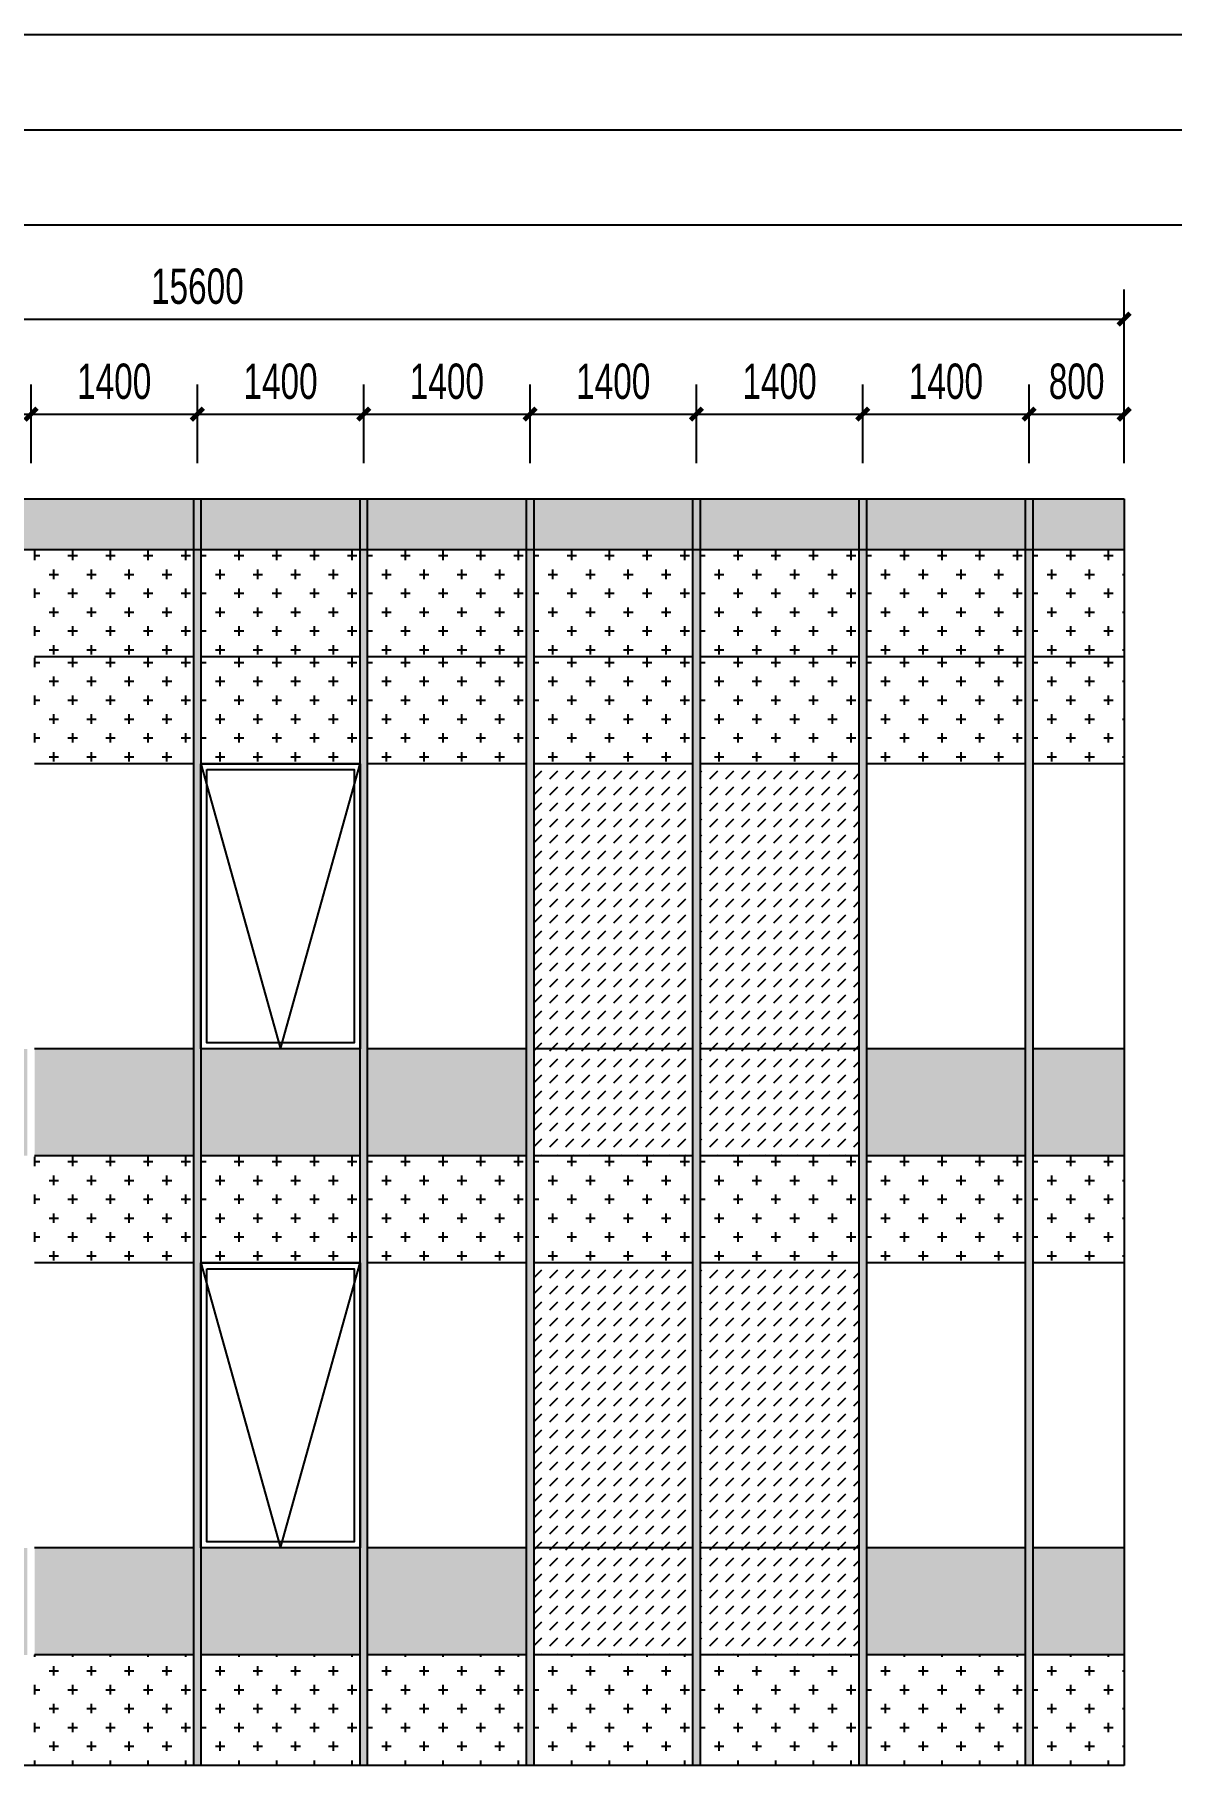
# Model space of a CAD drawing. Extents: x -3 to 440502, y -49243 to 59402.
# Drawn here: x 415027 to 424594, y 25262 to 39828 of the extents above; entities that cross this region are included whole.
import ezdxf

# ---------------------------------------------------------------- set-up
doc = ezdxf.new("R2010")
doc.units = 0
doc.header["$LTSCALE"] = 1000
doc.header["$MEASUREMENT"] = 0
for name, color, linetype in [('01-标注_尺寸', 124, 'Continuous'), ('05-填充_156', 156, 'Continuous'), ('05-填充_18', 18, 'Continuous'), ('05-填充_天正', 26, 'Continuous'), ('A-0-图名图例', 2, 'Continuous'), ('A-C_窗', 140, 'Continuous'), ('D_铝板', 181, 'Continuous'), ('E-立面', 255, 'Continuous')]:
    doc.layers.add(name, color=color, linetype=linetype)
doc.styles.add('_TCH_DIM_T3', font='ros.shx', dxfattribs={"width": 0.705882, "bigfont": 'jd.shx'})
doc.dimstyles.new('_TCH_ARCH&&100', dxfattribs={"dimtxt": 297.5, "dimasz": 100, "dimexe": 250, "dimexo": 300, "dimgap": 126.25, "dimtad": 1, "dimdec": 0, "dimzin": 0, "dimdsep": 46, "dimtxsty": '_TCH_DIM_T3', "dimblk": 'ARCHTICK', "dimcen": 0.09, "dimclrt": 7, "dimazin": 2, "dimtfac": 1, "dimtdec": 0, "dimtix": 1, "dimtmove": 2, "dimatfit": 3, "dimfxl": 0, "dimtolj": 1, "dimtzin": 0, "dimarcsym": 0})
pattern_1 = [(45, (431081.58, 60348.03), (4e-14, 134.70384), [95.25, -95.25])]
pattern_2 = [(45, (431081.58, 64548.03), (4e-14, 134.70384), [95.25, -95.25])]

# ---------------------------------------------------------------- blocks, each defined once
blk = doc.blocks.new('*U92')
for p, q in [((0, 1600), (29903, 1600)), ((0, 800), (29903, 800)), ((0, 0), (29903, 0))]:
    blk.add_line(p, q)
blk = doc.blocks.new('A$C2DDF4F07')
at = {"layer": 'A-C_窗'}
for points in [[(0, 2400), (1340, 2400), (1340, 0), (0, 0)], [(50, 2350), (1290, 2350), (1290, 50), (50, 50)]]:
    blk.add_lwpolyline(points, close=True, dxfattribs=at)
blk.add_lwpolyline([(0, 2400), (670, 0), (1340, 2400)], dxfattribs=at)
blk = doc.blocks.new('*U22')
at = {"layer": '05-填充_18'}
h = blk.add_hatch(color=256, dxfattribs=at)
h.dxf.hatch_style = 1
h.paths.add_polyline_path([(60, -10350), (0, -10350), (0, 310), (60, 310)])
blk.add_lwpolyline([(60, -10350), (0, -10350), (0, 310), (60, 310)], close=True)
blk = doc.blocks.new('_ArchTick')
at = {"color": 0, "linetype": 'ByBlock', "const_width": 0.4}
blk.add_lwpolyline([(-0.5, -0.5), (0.5, 0.5)], dxfattribs=at)
blk = doc.blocks.new('*D972')
at = {"layer": '01-标注_尺寸', "color": 0, "lineweight": -2, "transparency": 16777216}
for p, q in [((413597, 36222), (413597, 36884)), ((414997, 36222), (414997, 36884)), ((413597, 36634), (414997, 36634))]:
    blk.add_line(p, q, dxfattribs=at)
at = {"layer": 'Defpoints', "color": 0, "transparency": 16777216}
for p in [(414997, 36634), (413597, 35922), (414997, 35922)]:
    blk.add_point(p, dxfattribs=at)
at = {"layer": '01-标注_尺寸', "color": 0, "lineweight": -2, "transparency": 16777216, "xscale": 100, "yscale": 100, "zscale": 100, "rotation": 180}
blk.add_blockref('_ArchTick', (413597, 36634), dxfattribs=at)
at = {"layer": '01-标注_尺寸', "color": 0, "lineweight": -2, "transparency": 16777216, "xscale": 100, "yscale": 100, "zscale": 100}
blk.add_blockref('_ArchTick', (414997, 36634), dxfattribs=at)
at = {"layer": '01-标注_尺寸', "color": 7, "transparency": 16777216, "insert": (414297, 36909), "char_height": 297.5, "attachment_point": 5, "style": '_TCH_DIM_T3'}
blk.add_mtext('\\A1;1400', dxfattribs=at)
blk = doc.blocks.new('*D973')
at = {"layer": '01-标注_尺寸', "color": 0, "lineweight": -2, "transparency": 16777216}
for p, q in [((414997, 36222), (414997, 36884)), ((416397, 36222), (416397, 36884)), ((414997, 36634), (416397, 36634))]:
    blk.add_line(p, q, dxfattribs=at)
at = {"layer": 'Defpoints', "color": 0, "transparency": 16777216}
for p in [(416397, 36634), (414997, 35922), (416397, 35922)]:
    blk.add_point(p, dxfattribs=at)
at = {"layer": '01-标注_尺寸', "color": 0, "lineweight": -2, "transparency": 16777216, "xscale": 100, "yscale": 100, "zscale": 100, "rotation": 180}
blk.add_blockref('_ArchTick', (414997, 36634), dxfattribs=at)
at = {"layer": '01-标注_尺寸', "color": 0, "lineweight": -2, "transparency": 16777216, "xscale": 100, "yscale": 100, "zscale": 100}
blk.add_blockref('_ArchTick', (416397, 36634), dxfattribs=at)
at = {"layer": '01-标注_尺寸', "color": 7, "transparency": 16777216, "insert": (415697, 36909), "char_height": 297.5, "attachment_point": 5, "style": '_TCH_DIM_T3'}
blk.add_mtext('\\A1;1400', dxfattribs=at)
blk = doc.blocks.new('*D974')
at = {"layer": '01-标注_尺寸', "color": 0, "lineweight": -2, "transparency": 16777216}
for p, q in [((416397, 36222), (416397, 36884)), ((417797, 36222), (417797, 36884)), ((416397, 36634), (417797, 36634))]:
    blk.add_line(p, q, dxfattribs=at)
at = {"layer": 'Defpoints', "color": 0, "transparency": 16777216}
for p in [(417797, 36634), (416397, 35922), (417797, 35922)]:
    blk.add_point(p, dxfattribs=at)
at = {"layer": '01-标注_尺寸', "color": 0, "lineweight": -2, "transparency": 16777216, "xscale": 100, "yscale": 100, "zscale": 100, "rotation": 180}
blk.add_blockref('_ArchTick', (416397, 36634), dxfattribs=at)
at = {"layer": '01-标注_尺寸', "color": 0, "lineweight": -2, "transparency": 16777216, "xscale": 100, "yscale": 100, "zscale": 100}
blk.add_blockref('_ArchTick', (417797, 36634), dxfattribs=at)
at = {"layer": '01-标注_尺寸', "color": 7, "transparency": 16777216, "insert": (417097, 36909), "char_height": 297.5, "attachment_point": 5, "style": '_TCH_DIM_T3'}
blk.add_mtext('\\A1;1400', dxfattribs=at)
blk = doc.blocks.new('*D975')
at = {"layer": '01-标注_尺寸', "color": 0, "lineweight": -2, "transparency": 16777216}
for p, q in [((417797, 36222), (417797, 36884)), ((419197, 36222), (419197, 36884)), ((417797, 36634), (419197, 36634))]:
    blk.add_line(p, q, dxfattribs=at)
at = {"layer": 'Defpoints', "color": 0, "transparency": 16777216}
for p in [(419197, 36634), (417797, 35922), (419197, 35922)]:
    blk.add_point(p, dxfattribs=at)
at = {"layer": '01-标注_尺寸', "color": 0, "lineweight": -2, "transparency": 16777216, "xscale": 100, "yscale": 100, "zscale": 100, "rotation": 180}
blk.add_blockref('_ArchTick', (417797, 36634), dxfattribs=at)
at = {"layer": '01-标注_尺寸', "color": 0, "lineweight": -2, "transparency": 16777216, "xscale": 100, "yscale": 100, "zscale": 100}
blk.add_blockref('_ArchTick', (419197, 36634), dxfattribs=at)
at = {"layer": '01-标注_尺寸', "color": 7, "transparency": 16777216, "insert": (418497, 36909), "char_height": 297.5, "attachment_point": 5, "style": '_TCH_DIM_T3'}
blk.add_mtext('\\A1;1400', dxfattribs=at)
blk = doc.blocks.new('*D976')
at = {"layer": '01-标注_尺寸', "color": 0, "lineweight": -2, "transparency": 16777216}
for p, q in [((419197, 36222), (419197, 36884)), ((420597, 36222), (420597, 36884)), ((419197, 36634), (420597, 36634))]:
    blk.add_line(p, q, dxfattribs=at)
at = {"layer": 'Defpoints', "color": 0, "transparency": 16777216}
for p in [(420597, 36634), (419197, 35922), (420597, 35922)]:
    blk.add_point(p, dxfattribs=at)
at = {"layer": '01-标注_尺寸', "color": 0, "lineweight": -2, "transparency": 16777216, "xscale": 100, "yscale": 100, "zscale": 100, "rotation": 180}
blk.add_blockref('_ArchTick', (419197, 36634), dxfattribs=at)
at = {"layer": '01-标注_尺寸', "color": 0, "lineweight": -2, "transparency": 16777216, "xscale": 100, "yscale": 100, "zscale": 100}
blk.add_blockref('_ArchTick', (420597, 36634), dxfattribs=at)
at = {"layer": '01-标注_尺寸', "color": 7, "transparency": 16777216, "insert": (419897, 36909), "char_height": 297.5, "attachment_point": 5, "style": '_TCH_DIM_T3'}
blk.add_mtext('\\A1;1400', dxfattribs=at)
blk = doc.blocks.new('*D977')
at = {"layer": '01-标注_尺寸', "color": 0, "lineweight": -2, "transparency": 16777216}
for p, q in [((420597, 36222), (420597, 36884)), ((421997, 36222), (421997, 36884)), ((420597, 36634), (421997, 36634))]:
    blk.add_line(p, q, dxfattribs=at)
at = {"layer": 'Defpoints', "color": 0, "transparency": 16777216}
for p in [(421997, 36634), (420597, 35922), (421997, 35922)]:
    blk.add_point(p, dxfattribs=at)
at = {"layer": '01-标注_尺寸', "color": 0, "lineweight": -2, "transparency": 16777216, "xscale": 100, "yscale": 100, "zscale": 100, "rotation": 180}
blk.add_blockref('_ArchTick', (420597, 36634), dxfattribs=at)
at = {"layer": '01-标注_尺寸', "color": 0, "lineweight": -2, "transparency": 16777216, "xscale": 100, "yscale": 100, "zscale": 100}
blk.add_blockref('_ArchTick', (421997, 36634), dxfattribs=at)
at = {"layer": '01-标注_尺寸', "color": 7, "transparency": 16777216, "insert": (421297, 36909), "char_height": 297.5, "attachment_point": 5, "style": '_TCH_DIM_T3'}
blk.add_mtext('\\A1;1400', dxfattribs=at)
blk = doc.blocks.new('*D978')
at = {"layer": '01-标注_尺寸', "color": 0, "lineweight": -2, "transparency": 16777216}
for p, q in [((421997, 36222), (421997, 36884)), ((423397, 36222), (423397, 36884)), ((421997, 36634), (423397, 36634))]:
    blk.add_line(p, q, dxfattribs=at)
at = {"layer": 'Defpoints', "color": 0, "transparency": 16777216}
for p in [(423397, 36634), (421997, 35922), (423397, 35922)]:
    blk.add_point(p, dxfattribs=at)
at = {"layer": '01-标注_尺寸', "color": 0, "lineweight": -2, "transparency": 16777216, "xscale": 100, "yscale": 100, "zscale": 100, "rotation": 180}
blk.add_blockref('_ArchTick', (421997, 36634), dxfattribs=at)
at = {"layer": '01-标注_尺寸', "color": 0, "lineweight": -2, "transparency": 16777216, "xscale": 100, "yscale": 100, "zscale": 100}
blk.add_blockref('_ArchTick', (423397, 36634), dxfattribs=at)
at = {"layer": '01-标注_尺寸', "color": 7, "transparency": 16777216, "insert": (422697, 36909), "char_height": 297.5, "attachment_point": 5, "style": '_TCH_DIM_T3'}
blk.add_mtext('\\A1;1400', dxfattribs=at)
blk = doc.blocks.new('*D979')
at = {"layer": '01-标注_尺寸', "color": 0, "lineweight": -2, "transparency": 16777216}
for p, q in [((423397, 36222), (423397, 36884)), ((424197, 36222), (424197, 36884)), ((423397, 36634), (424197, 36634))]:
    blk.add_line(p, q, dxfattribs=at)
at = {"layer": 'Defpoints', "color": 0, "transparency": 16777216}
for p in [(424197, 36634), (423397, 35922), (424197, 35922)]:
    blk.add_point(p, dxfattribs=at)
at = {"layer": '01-标注_尺寸', "color": 0, "lineweight": -2, "transparency": 16777216, "xscale": 100, "yscale": 100, "zscale": 100, "rotation": 180}
blk.add_blockref('_ArchTick', (423397, 36634), dxfattribs=at)
at = {"layer": '01-标注_尺寸', "color": 0, "lineweight": -2, "transparency": 16777216, "xscale": 100, "yscale": 100, "zscale": 100}
blk.add_blockref('_ArchTick', (424197, 36634), dxfattribs=at)
at = {"layer": '01-标注_尺寸', "color": 7, "transparency": 16777216, "insert": (423797, 36909), "char_height": 297.5, "attachment_point": 5, "style": '_TCH_DIM_T3'}
blk.add_mtext('\\A1;800', dxfattribs=at)
blk = doc.blocks.new('*D980')
at = {"layer": '01-标注_尺寸', "color": 0, "lineweight": -2, "transparency": 16777216}
for p, q in [((408597, 36481), (408597, 37684)), ((424197, 36481), (424197, 37684)), ((408597, 37434), (424197, 37434))]:
    blk.add_line(p, q, dxfattribs=at)
at = {"layer": 'Defpoints', "color": 0, "transparency": 16777216}
for p in [(424197, 37434), (408597, 36181), (424197, 36181)]:
    blk.add_point(p, dxfattribs=at)
at = {"layer": '01-标注_尺寸', "color": 0, "lineweight": -2, "transparency": 16777216, "xscale": 100, "yscale": 100, "zscale": 100, "rotation": 180}
blk.add_blockref('_ArchTick', (408597, 37434), dxfattribs=at)
at = {"layer": '01-标注_尺寸', "color": 0, "lineweight": -2, "transparency": 16777216, "xscale": 100, "yscale": 100, "zscale": 100}
blk.add_blockref('_ArchTick', (424197, 37434), dxfattribs=at)
at = {"layer": '01-标注_尺寸', "color": 7, "transparency": 16777216, "insert": (416397, 37709), "char_height": 297.5, "attachment_point": 5, "style": '_TCH_DIM_T3'}
blk.add_mtext('\\A1;15600', dxfattribs=at)

msp = doc.modelspace()

# ---------------------------------------------------------------- hatches: boundary and pattern name
at = {"layer": '05-填充_156'}
h = msp.add_hatch(dxfattribs=at)
h.set_pattern_fill('CROSS', color=136, scale=100, angle=90)
h.set_pattern_definition([(360, (433881.58, 65448.03), (158.75, 158.75), [79.375, -238.125]), (90, (433921.27, 65408.34), (-158.75, 158.75), [79.375, -238.125])])
h.paths.add_polyline_path([(416367.3, 35492.3), (415027.3, 35492.3), (415027.3, 34592.3), (416367.3, 34592.3)])
h = msp.add_hatch(dxfattribs=at)
h.set_pattern_fill('CROSS', color=136, scale=100, angle=90)
h.set_pattern_definition([(360, (435281.58, 65448.03), (158.75, 158.75), [79.375, -238.125]), (90, (435321.27, 65408.34), (-158.75, 158.75), [79.375, -238.125])])
h.paths.add_polyline_path([(417767.3, 35492.3), (416427.3, 35492.3), (416427.3, 34592.3), (417767.3, 34592.3)])
h = msp.add_hatch(dxfattribs=at)
h.set_pattern_fill('CROSS', color=136, scale=100, angle=90)
h.set_pattern_definition([(360, (436681.58, 65448.03), (158.75, 158.75), [79.375, -238.125]), (90, (436721.27, 65408.34), (-158.75, 158.75), [79.375, -238.125])])
h.paths.add_polyline_path([(419167.3, 35492.3), (417827.3, 35492.3), (417827.3, 34592.3), (419167.3, 34592.3)])
h = msp.add_hatch(dxfattribs=at)
h.set_pattern_fill('CROSS', color=136, scale=100, angle=90)
h.set_pattern_definition([(360, (438081.58, 65448.03), (158.75, 158.75), [79.375, -238.125]), (90, (438121.27, 65408.34), (-158.75, 158.75), [79.375, -238.125])])
h.paths.add_polyline_path([(420567.3, 35492.3), (419227.3, 35492.3), (419227.3, 34592.3), (420567.3, 34592.3)])
h = msp.add_hatch(dxfattribs=at)
h.set_pattern_fill('CROSS', color=136, scale=100, angle=90)
h.set_pattern_definition([(360, (439481.58, 65448.03), (158.75, 158.75), [79.375, -238.125]), (90, (439521.27, 65408.34), (-158.75, 158.75), [79.375, -238.125])])
h.paths.add_polyline_path([(421967.3, 35492.3), (420627.3, 35492.3), (420627.3, 34592.3), (421967.3, 34592.3)])
h = msp.add_hatch(dxfattribs=at)
h.set_pattern_fill('CROSS', color=136, scale=100, angle=90)
h.set_pattern_definition([(360, (440881.58, 65448.03), (158.75, 158.75), [79.375, -238.125]), (90, (440921.27, 65408.34), (-158.75, 158.75), [79.375, -238.125])])
h.paths.add_polyline_path([(423367.3, 35492.3), (422027.3, 35492.3), (422027.3, 34592.3), (423367.3, 34592.3)])
h = msp.add_hatch(dxfattribs=at)
h.set_pattern_fill('CROSS', color=136, scale=100, angle=90)
h.set_pattern_definition([(360, (442281.58, 65448.03), (158.75, 158.75), [79.375, -238.125]), (90, (442321.27, 65408.34), (-158.75, 158.75), [79.375, -238.125])])
h.paths.add_polyline_path([(424197.3, 35492.3), (423427.3, 35492.3), (423427.3, 34592.3), (424197.3, 34592.3)])
h = msp.add_hatch(dxfattribs=at)
h.set_pattern_fill('CROSS', color=136, scale=100, angle=90)
h.set_pattern_definition([(360, (433881.58, 64548.03), (158.75, 158.75), [79.375, -238.125]), (90, (433921.27, 64508.34), (-158.75, 158.75), [79.375, -238.125])])
h.paths.add_polyline_path([(416367.3, 34592.3), (415027.3, 34592.3), (415027.3, 33692.3), (416367.3, 33692.3)])
h = msp.add_hatch(dxfattribs=at)
h.set_pattern_fill('CROSS', color=136, scale=100, angle=90)
h.set_pattern_definition([(360, (435281.58, 64548.03), (158.75, 158.75), [79.375, -238.125]), (90, (435321.27, 64508.34), (-158.75, 158.75), [79.375, -238.125])])
h.paths.add_polyline_path([(417767.3, 34592.3), (416427.3, 34592.3), (416427.3, 33692.3), (417767.3, 33692.3)])
h = msp.add_hatch(dxfattribs=at)
h.set_pattern_fill('CROSS', color=136, scale=100, angle=90)
h.set_pattern_definition([(360, (436681.58, 64548.03), (158.75, 158.75), [79.375, -238.125]), (90, (436721.27, 64508.34), (-158.75, 158.75), [79.375, -238.125])])
h.paths.add_polyline_path([(419167.3, 34592.3), (417827.3, 34592.3), (417827.3, 33692.3), (419167.3, 33692.3)])
h = msp.add_hatch(dxfattribs=at)
h.set_pattern_fill('CROSS', color=136, scale=100, angle=90)
h.set_pattern_definition([(360, (438081.58, 64548.03), (158.75, 158.75), [79.375, -238.125]), (90, (438121.27, 64508.34), (-158.75, 158.75), [79.375, -238.125])])
h.paths.add_polyline_path([(420567.3, 34592.3), (419227.3, 34592.3), (419227.3, 33692.3), (420567.3, 33692.3)])
h = msp.add_hatch(dxfattribs=at)
h.set_pattern_fill('CROSS', color=136, scale=100, angle=90)
h.set_pattern_definition([(360, (439481.58, 64548.03), (158.75, 158.75), [79.375, -238.125]), (90, (439521.27, 64508.34), (-158.75, 158.75), [79.375, -238.125])])
h.paths.add_polyline_path([(421967.3, 34592.3), (420627.3, 34592.3), (420627.3, 33692.3), (421967.3, 33692.3)])
h = msp.add_hatch(dxfattribs=at)
h.set_pattern_fill('CROSS', color=136, scale=100, angle=90)
h.set_pattern_definition([(360, (440881.58, 64548.03), (158.75, 158.75), [79.375, -238.125]), (90, (440921.27, 64508.34), (-158.75, 158.75), [79.375, -238.125])])
h.paths.add_polyline_path([(423367.3, 34592.3), (422027.3, 34592.3), (422027.3, 33692.3), (423367.3, 33692.3)])
h = msp.add_hatch(dxfattribs=at)
h.set_pattern_fill('CROSS', color=136, scale=100, angle=90)
h.set_pattern_definition([(360, (442281.58, 64548.03), (158.75, 158.75), [79.375, -238.125]), (90, (442321.27, 64508.34), (-158.75, 158.75), [79.375, -238.125])])
h.paths.add_polyline_path([(424197.3, 34592.3), (423427.3, 34592.3), (423427.3, 33692.3), (424197.3, 33692.3)])
h = msp.add_hatch(dxfattribs=at)
h.set_pattern_fill('DASH', color=256, scale=100, angle=135)
h.set_pattern_definition(pattern_2)
h.paths.add_polyline_path([(420567.3, 33692.3), (419227.3, 33692.3), (419227.3, 30392.3), (420567.3, 30392.3)])
h = msp.add_hatch(dxfattribs=at)
h.set_pattern_fill('DASH', color=256, scale=100, angle=135)
h.set_pattern_definition(pattern_2)
h.paths.add_polyline_path([(421967.3, 33692.3), (420627.3, 33692.3), (420627.3, 30392.3), (421967.3, 30392.3)])
h = msp.add_hatch(dxfattribs=at)
h.set_pattern_fill('CROSS', color=136, scale=100, angle=90)
h.set_pattern_definition([(360, (433881.58, 60348.03), (158.75, 158.75), [79.375, -238.125]), (90, (433921.27, 60308.34), (-158.75, 158.75), [79.375, -238.125])])
h.paths.add_polyline_path([(416367.3, 30392.3), (415027.3, 30392.3), (415027.3, 29492.3), (416367.3, 29492.3)])
h = msp.add_hatch(dxfattribs=at)
h.set_pattern_fill('CROSS', color=136, scale=100, angle=90)
h.set_pattern_definition([(360, (435281.58, 60348.03), (158.75, 158.75), [79.375, -238.125]), (90, (435321.27, 60308.34), (-158.75, 158.75), [79.375, -238.125])])
h.paths.add_polyline_path([(417767.3, 30392.3), (416427.3, 30392.3), (416427.3, 29492.3), (417767.3, 29492.3)])
h = msp.add_hatch(dxfattribs=at)
h.set_pattern_fill('CROSS', color=136, scale=100, angle=90)
h.set_pattern_definition([(360, (436681.58, 60348.03), (158.75, 158.75), [79.375, -238.125]), (90, (436721.27, 60308.34), (-158.75, 158.75), [79.375, -238.125])])
h.paths.add_polyline_path([(419167.3, 30392.3), (417827.3, 30392.3), (417827.3, 29492.3), (419167.3, 29492.3)])
h = msp.add_hatch(dxfattribs=at)
h.set_pattern_fill('CROSS', color=136, scale=100, angle=90)
h.set_pattern_definition([(360, (438081.58, 60348.03), (158.75, 158.75), [79.375, -238.125]), (90, (438121.27, 60308.34), (-158.75, 158.75), [79.375, -238.125])])
h.paths.add_polyline_path([(420567.3, 30392.3), (419227.3, 30392.3), (419227.3, 29492.3), (420567.3, 29492.3)])
h = msp.add_hatch(dxfattribs=at)
h.set_pattern_fill('CROSS', color=136, scale=100, angle=90)
h.set_pattern_definition([(360, (439481.58, 60348.03), (158.75, 158.75), [79.375, -238.125]), (90, (439521.27, 60308.34), (-158.75, 158.75), [79.375, -238.125])])
h.paths.add_polyline_path([(421967.3, 30392.3), (420627.3, 30392.3), (420627.3, 29492.3), (421967.3, 29492.3)])
h = msp.add_hatch(dxfattribs=at)
h.set_pattern_fill('CROSS', color=136, scale=100, angle=90)
h.set_pattern_definition([(360, (440881.58, 60348.03), (158.75, 158.75), [79.375, -238.125]), (90, (440921.27, 60308.34), (-158.75, 158.75), [79.375, -238.125])])
h.paths.add_polyline_path([(423367.3, 30392.3), (422027.3, 30392.3), (422027.3, 29492.3), (423367.3, 29492.3)])
h = msp.add_hatch(dxfattribs=at)
h.set_pattern_fill('CROSS', color=136, scale=100, angle=90)
h.set_pattern_definition([(360, (442281.58, 60348.03), (158.75, 158.75), [79.375, -238.125]), (90, (442321.27, 60308.34), (-158.75, 158.75), [79.375, -238.125])])
h.paths.add_polyline_path([(424197.3, 30392.3), (423427.3, 30392.3), (423427.3, 29492.3), (424197.3, 29492.3)])
h = msp.add_hatch(dxfattribs=at)
h.set_pattern_fill('DASH', color=256, scale=100, angle=135)
h.set_pattern_definition(pattern_1)
h.paths.add_polyline_path([(420567.3, 29492.3), (419227.3, 29492.3), (419227.3, 26192.3), (420567.3, 26192.3)])
h = msp.add_hatch(dxfattribs=at)
h.set_pattern_fill('DASH', color=256, scale=100, angle=135)
h.set_pattern_definition(pattern_1)
h.paths.add_polyline_path([(421967.3, 29492.3), (420627.3, 29492.3), (420627.3, 26192.3), (421967.3, 26192.3)])
h = msp.add_hatch(dxfattribs=at)
h.set_pattern_fill('CROSS', color=136, scale=100, angle=90)
h.set_pattern_definition([(360, (433881.58, 60348.03), (158.75, 158.75), [79.375, -238.125]), (90, (433921.27, 60308.34), (-158.75, 158.75), [79.375, -238.125])])
h.paths.add_polyline_path([(416367.3, 26192.3), (415027.3, 26192.3), (415027.3, 25262.3), (416367.3, 25262.3)])
h = msp.add_hatch(dxfattribs=at)
h.set_pattern_fill('CROSS', color=136, scale=100, angle=90)
h.set_pattern_definition([(360, (435281.58, 60348.03), (158.75, 158.75), [79.375, -238.125]), (90, (435321.27, 60308.34), (-158.75, 158.75), [79.375, -238.125])])
h.paths.add_polyline_path([(417767.3, 26192.3), (416427.3, 26192.3), (416427.3, 25262.3), (417767.3, 25262.3)])
h = msp.add_hatch(dxfattribs=at)
h.set_pattern_fill('CROSS', color=136, scale=100, angle=90)
h.set_pattern_definition([(360, (436681.58, 60348.03), (158.75, 158.75), [79.375, -238.125]), (90, (436721.27, 60308.34), (-158.75, 158.75), [79.375, -238.125])])
h.paths.add_polyline_path([(419167.3, 26192.3), (417827.3, 26192.3), (417827.3, 25262.3), (419167.3, 25262.3)])
h = msp.add_hatch(dxfattribs=at)
h.set_pattern_fill('CROSS', color=136, scale=100, angle=90)
h.set_pattern_definition([(360, (438081.58, 60348.03), (158.75, 158.75), [79.375, -238.125]), (90, (438121.27, 60308.34), (-158.75, 158.75), [79.375, -238.125])])
h.paths.add_polyline_path([(420567.3, 26192.3), (419227.3, 26192.3), (419227.3, 25262.3), (420567.3, 25262.3)])
h = msp.add_hatch(dxfattribs=at)
h.set_pattern_fill('CROSS', color=136, scale=100, angle=90)
h.set_pattern_definition([(360, (439481.58, 60348.03), (158.75, 158.75), [79.375, -238.125]), (90, (439521.27, 60308.34), (-158.75, 158.75), [79.375, -238.125])])
h.paths.add_polyline_path([(421967.3, 26192.3), (420627.3, 26192.3), (420627.3, 25262.3), (421967.3, 25262.3)])
h = msp.add_hatch(dxfattribs=at)
h.set_pattern_fill('CROSS', color=136, scale=100, angle=90)
h.set_pattern_definition([(360, (440881.58, 60348.03), (158.75, 158.75), [79.375, -238.125]), (90, (440921.27, 60308.34), (-158.75, 158.75), [79.375, -238.125])])
h.paths.add_polyline_path([(423367.3, 26192.3), (422027.3, 26192.3), (422027.3, 25262.3), (423367.3, 25262.3)])
h = msp.add_hatch(dxfattribs=at)
h.set_pattern_fill('CROSS', color=136, scale=100, angle=90)
h.set_pattern_definition([(360, (442281.58, 60348.03), (158.75, 158.75), [79.375, -238.125]), (90, (442321.27, 60308.34), (-158.75, 158.75), [79.375, -238.125])])
h.paths.add_polyline_path([(424197.3, 26192.3), (423427.3, 26192.3), (423427.3, 25262.3), (424197.3, 25262.3)])
at = {"layer": '05-填充_18'}
h = msp.add_hatch(color=256, dxfattribs=at)
h.dxf.hatch_style = 1
h.paths.add_polyline_path([(408597.3, 35922.3), (408597.3, 35492.3), (424197.3, 35492.3), (424197.3, 35922.3)])
at = {"layer": '05-填充_天正'}
h = msp.add_hatch(dxfattribs=at)
h.set_pattern_fill('AR-CONC', color=256, scale=200)
h.set_pattern_definition([(50, (0, 0), (364.36934, -31.87817), [38.1, -419.1]), (355, (0, 0), (-70.48565, 382.1133), [30.48, -335.28]), (100.451, (30.36, -2.66), (293.885, 350.23338), [32.38, -356.18]), (46.1842, (0, 101.6), (542.1581, -84.08466), [57.15, -628.65]), (96.6356, (45.2, 94.6), (474.8085, 494.8511), [48.57, -534.27]), (351.184, (0, 101.6), (474.8092, 494.8502), [45.72, -502.92]), (21, (50.8, 76.2), (303.22976, -204.53104), [38.1, -419.1]), (326, (50.8, 76.2), (123.60406, 368.37593), [30.48, -335.28]), (71.4514, (76.07, 59.16), (426.83298, 163.84572), [32.38, -356.18]), (37.5, (0, 0), (6.177207, 169.110078), [0, -331.216, 0, -340.36, 0, -336.55]), (7.5, (0, 0), (133.639325, 200.36115), [0, -194.056, 0, -323.596, 0, -128.27]), (327.5, (-113.28, 0), (271.18119, -11.45749), [0, -127, 0, -396.24, 0, -525.78]), (317.5, (-164.08, 0), (296.25836, 50.85298), [0, -165.1, 0, -263.144, 0, -373.38])])
h.paths.add_polyline_path([(423427.3, 27092.3), (424197.3, 27092.3), (424197.3, 26192.3), (423427.3, 26192.3)])
h.paths.add_polyline_path([(422027.3, 26192.3), (423367.3, 26192.3), (423367.3, 27092.3), (422027.3, 27092.3)])
h.paths.add_polyline_path([(417827.3, 26192.3), (419167.3, 26192.3), (419167.3, 27092.3), (417827.3, 27092.3)])
h.paths.add_polyline_path([(416427.3, 26192.3), (417767.3, 26192.3), (417767.3, 27092.3), (416427.3, 27092.3)])
h.paths.add_polyline_path([(415027.3, 26192.3), (416367.3, 26192.3), (416367.3, 27092.3), (415027.3, 27092.3)])
h.paths.add_polyline_path([(413627.3, 26192.3), (414967.3, 26192.3), (414967.3, 27092.3), (413627.3, 27092.3)])
h.paths.add_polyline_path([(409427.3, 26192.3), (410767.3, 26192.3), (410767.3, 27092.3), (409427.3, 27092.3)])
h.paths.add_polyline_path([(408597.3, 26192.3), (409367.3, 26192.3), (409367.3, 27092.3), (408597.3, 27092.3)])
h.paths.add_polyline_path([(423427.3, 31292.3), (424197.3, 31292.3), (424197.3, 30392.3), (423427.3, 30392.3)])
h.paths.add_polyline_path([(422027.3, 30392.3), (423367.3, 30392.3), (423367.3, 31292.3), (422027.3, 31292.3)])
h.paths.add_polyline_path([(417827.3, 30392.3), (419167.3, 30392.3), (419167.3, 31292.3), (417827.3, 31292.3)])
h.paths.add_polyline_path([(416427.3, 30392.3), (417767.3, 30392.3), (417767.3, 31292.3), (416427.3, 31292.3)])
h.paths.add_polyline_path([(415027.3, 30392.3), (416367.3, 30392.3), (416367.3, 31292.3), (415027.3, 31292.3)])
h.paths.add_polyline_path([(413627.3, 30392.3), (414967.3, 30392.3), (414967.3, 31292.3), (413627.3, 31292.3)])
h.paths.add_polyline_path([(409427.3, 30392.3), (410767.3, 30392.3), (410767.3, 31292.3), (409427.3, 31292.3)])
h.paths.add_polyline_path([(408597.3, 30392.3), (409367.3, 30392.3), (409367.3, 31292.3), (408597.3, 31292.3)])

# ---------------------------------------------------------------- linework, layer by layer
at = {"layer": 'A-C_窗'}
for points in [[(416367.3, 34592.3), (415027.3, 34592.3)], [(417767.3, 34592.3), (416427.3, 34592.3)], [(419167.3, 34592.3), (417827.3, 34592.3)], [(420567.3, 34592.3), (419227.3, 34592.3)], [(421967.3, 34592.3), (420627.3, 34592.3)], [(423367.3, 34592.3), (422027.3, 34592.3)], [(424197.3, 34592.3), (423427.3, 34592.3)], [(416367.3, 33692.3), (415027.3, 33692.3)], [(417767.3, 33692.3), (416427.3, 33692.3)], [(419167.3, 33692.3), (417827.3, 33692.3)], [(420567.3, 33692.3), (419227.3, 33692.3)], [(421967.3, 33692.3), (420627.3, 33692.3)], [(423367.3, 33692.3), (422027.3, 33692.3)], [(424197.3, 33692.3), (423427.3, 33692.3)], [(416367.3, 31292.3), (415027.3, 31292.3)], [(419167.3, 31292.3), (417827.3, 31292.3)], [(420567.3, 31292.3), (419227.3, 31292.3)], [(421967.3, 31292.3), (420627.3, 31292.3)], [(423367.3, 31292.3), (422027.3, 31292.3)], [(424197.3, 31292.3), (423427.3, 31292.3)], [(416367.3, 30392.3), (415027.3, 30392.3)], [(417767.3, 30392.3), (416427.3, 30392.3)], [(419167.3, 30392.3), (417827.3, 30392.3)], [(420567.3, 30392.3), (419227.3, 30392.3)], [(421967.3, 30392.3), (420627.3, 30392.3)], [(423367.3, 30392.3), (422027.3, 30392.3)], [(424197.3, 30392.3), (423427.3, 30392.3)], [(416367.3, 29492.3), (415027.3, 29492.3)], [(417767.3, 29492.3), (416427.3, 29492.3)], [(419167.3, 29492.3), (417827.3, 29492.3)], [(420567.3, 29492.3), (419227.3, 29492.3)], [(421967.3, 29492.3), (420627.3, 29492.3)], [(423367.3, 29492.3), (422027.3, 29492.3)], [(424197.3, 29492.3), (423427.3, 29492.3)], [(416367.3, 27092.3), (415027.3, 27092.3)], [(419167.3, 27092.3), (417827.3, 27092.3)], [(420567.3, 27092.3), (419227.3, 27092.3)], [(421967.3, 27092.3), (420627.3, 27092.3)], [(423367.3, 27092.3), (422027.3, 27092.3)], [(424197.3, 27092.3), (423427.3, 27092.3)], [(416367.3, 26192.3), (415027.3, 26192.3)], [(417767.3, 26192.3), (416427.3, 26192.3)], [(419167.3, 26192.3), (417827.3, 26192.3)], [(420567.3, 26192.3), (419227.3, 26192.3)], [(421967.3, 26192.3), (420627.3, 26192.3)], [(423367.3, 26192.3), (422027.3, 26192.3)], [(424197.3, 26192.3), (423427.3, 26192.3)]]:
    msp.add_lwpolyline(points, dxfattribs=at)
at = {"layer": 'E-立面'}
for p, q in [((408597.3, 35922.3), (424197.3, 35922.3)), ((424197.3, 35922.3), (424197.3, 25262.3)), ((424197.3, 25262.3), (408597.3, 25262.3))]:
    msp.add_line(p, q, dxfattribs=at)
msp.add_lwpolyline([(424197.3, 35492.3), (408597.3, 35492.3)], dxfattribs=at)

# ---------------------------------------------------------------- block references
at = {"layer": 'A-0-图名图例'}
msp.add_blockref('*U92', (403097.3, 38228.2), dxfattribs=at)
at = {"layer": 'A-C_窗'}
for p in [(416427.3, 31292.3), (416427.3, 27092.3)]:
    msp.add_blockref('A$C2DDF4F07', p, dxfattribs=at)
at = {"layer": 'D_铝板'}
for p in [(416367.3, 35612.3), (417767.3, 35612.3), (419167.3, 35612.3), (420567.3, 35612.3), (421967.3, 35612.3), (423367.3, 35612.3)]:
    msp.add_blockref('*U22', p, dxfattribs=at)

# ---------------------------------------------------------------- dimensions: what is measured, and where the dimension line sits
at = {"layer": '01-标注_尺寸'}
for p1, p2, distance, picture, middle in [((408597.3, 36181.3), (424197.3, 36181.3), 1253, '*D980', (416397.3, 37709.3)), ((413597.3, 35922.3), (414997.3, 35922.3), 712, '*D972', (414297.3, 36909.3)), ((414997.3, 35922.3), (416397.3, 35922.3), 712, '*D973', (415697.3, 36909.3)), ((416397.3, 35922.3), (417797.3, 35922.3), 712, '*D974', (417097.3, 36909.3)), ((417797.3, 35922.3), (419197.3, 35922.3), 712, '*D975', (418497.3, 36909.3)), ((419197.3, 35922.3), (420597.3, 35922.3), 712, '*D976', (419897.3, 36909.3)), ((420597.3, 35922.3), (421997.3, 35922.3), 712, '*D977', (421297.3, 36909.3)), ((421997.3, 35922.3), (423397.3, 35922.3), 712, '*D978', (422697.3, 36909.3)), ((423397.3, 35922.3), (424197.3, 35922.3), 712, '*D979', (423797.3, 36909.3))]:
    dim = msp.add_aligned_dim(p1=p1, p2=p2, distance=distance, dimstyle='_TCH_ARCH&&100', dxfattribs=at)
    dim.commit()
    dim.dimension.update_dxf_attribs({"geometry": picture, "text_midpoint": middle})

doc.saveas('drawing.dxf')
